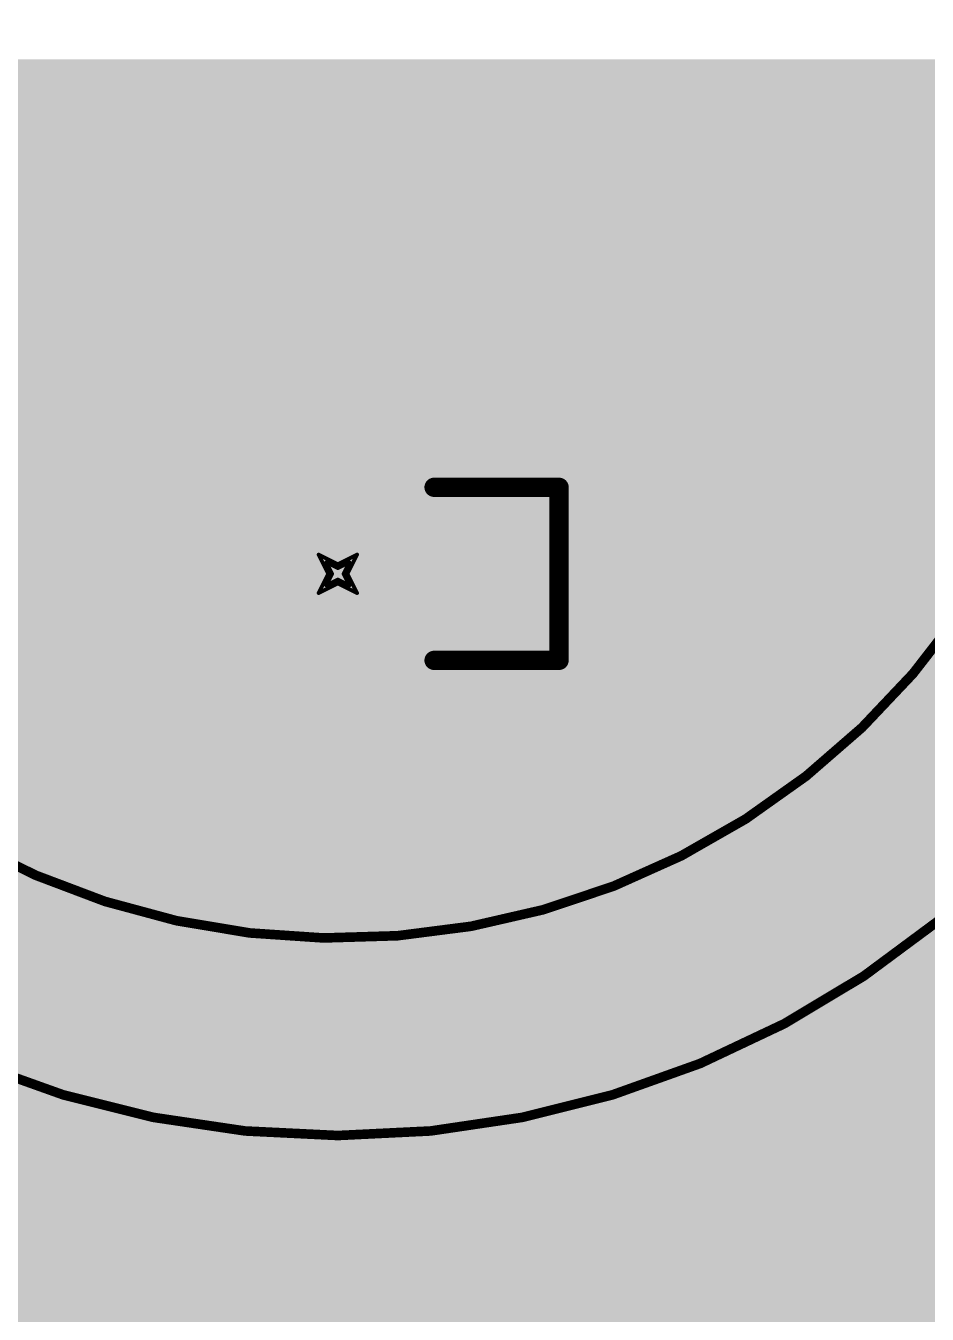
# Model space of a CAD drawing. Header units: inches. Extents: x 68 to 568, y 3 to 460.
# Drawn here: x 194.16 to 206.07, y 297.57 to 314.59 of the extents above; entities that cross this region are included whole.
import ezdxf

# ---------------------------------------------------------------- set-up
doc = ezdxf.new("R2010")
doc.units = ezdxf.units.IN
for name, color, linetype in [('Bottom Layer', 5, 'Continuous'), ('Bottom Solder', 6, 'Continuous'), ('Drill Drawing', 1, 'Continuous'), ('Layer 1', 16, 'Continuous'), ('Layer 2', 76, 'Continuous'), ('Multi-Layer', 9, 'Continuous'), ('Pad Holes', 156, 'Continuous'), ('Top Layer', 1, 'Continuous'), ('Top Overlay', 2, 'Continuous'), ('Top Paste', 8, 'Continuous'), ('Top Solder', 216, 'Continuous')]:
    doc.layers.add(name, color=color, linetype=linetype)

# ---------------------------------------------------------------- blocks, each defined once
blk = doc.blocks.new('TO_263_540')
at = {"layer": 'Top Layer'}
blk.add_hatch(color=1, dxfattribs=at).paths.add_polyline_path([(-5.715, 9.780000759999998), (5.715, 9.780000759999998), (5.715, 0.89000076), (-5.715, 0.89000076)])
at = {"layer": 'Top Paste'}
blk.add_hatch(color=8, dxfattribs=at).paths.add_polyline_path([(-5.715, 9.780000759999998), (5.715, 9.780000759999998), (5.715, 0.89000076), (-5.715, 0.89000076)])
at = {"layer": 'Top Solder'}
blk.add_hatch(color=216, dxfattribs=at).paths.add_polyline_path([(-5.8166, 9.88160076), (5.8166, 9.88160076), (5.8166, 0.78840076), (-5.8166, 0.78840076)])
blk = doc.blocks.new('KN151M45025_30A_607')
at = {"layer": 'Bottom Layer'}
h = blk.add_hatch(color=5, dxfattribs=at)
edge = h.paths.add_edge_path()
edge.add_arc((4.999989999999999, 0), 1.89999874, 0, 360)
at = {"layer": 'Bottom Solder'}
h = blk.add_hatch(color=6, dxfattribs=at)
edge = h.paths.add_edge_path()
edge.add_arc((4.999989999999999, 0), 1.94999864, 0, 360)
at = {"layer": 'Layer 1'}
h = blk.add_hatch(color=16, dxfattribs=at)
edge = h.paths.add_edge_path()
edge.add_arc((4.999989999999999, 0), 1.89999874, 0, 360)
at = {"layer": 'Layer 2'}
h = blk.add_hatch(color=76, dxfattribs=at)
edge = h.paths.add_edge_path()
edge.add_arc((4.999989999999999, 0), 1.89999874, 0, 360)
at = {"layer": 'Multi-Layer'}
h = blk.add_hatch(color=9, dxfattribs=at)
edge = h.paths.add_edge_path()
edge.add_arc((4.999989999999999, 0), 1.89999874, 0, 360)
at = {"layer": 'Pad Holes'}
h = blk.add_hatch(color=7, dxfattribs=at)
edge = h.paths.add_edge_path()
edge.add_arc((4.999989999999999, 0), 1.1500104, 0, 360)
at = {"layer": 'Top Layer'}
h = blk.add_hatch(color=1, dxfattribs=at)
edge = h.paths.add_edge_path()
edge.add_arc((4.999989999999999, 0), 1.89999874, 0, 360)
at = {"layer": 'Top Overlay'}
for points in [[(6.1000132, 6.600012199999999), (9.084513199999998, 9.584512199999999), (9.7830132, 8.8860122), (6.798513199999999, 5.901512199999999)], [(6.14299, 1.27), (3.85699, 1.27), (3.85699, 2.794), (6.14299, 2.794)]]:
    blk.add_hatch(color=2, dxfattribs=at).paths.add_polyline_path(points)
at = {"layer": 'Top Solder'}
h = blk.add_hatch(color=216, dxfattribs=at)
edge = h.paths.add_edge_path()
edge.add_arc((4.999989999999999, 0), 1.94999864, 0, 360)
at = {"layer": 'Top Overlay'}
for points in [[(12.419838, 0, 0.127, 0.127, 1), (-12.579858, 0, 0.127, 0.127, 1)], [(3.79349, 2.921, 0.127, 0.127, 1), (3.92049, 2.921, 0.127, 0.127, 1)], [(3.79349, 2.921, 0.127, 0.127, 1), (3.92049, 2.921, 0.127, 0.127, 1)], [(6.07949, 2.921, 0.127, 0.127, 1), (6.20649, 2.921, 0.127, 0.127, 1)], [(6.07949, 2.921, 0.127, 0.127, 1), (6.20649, 2.921, 0.127, 0.127, 1)], [(3.79349, 1.27, 0.127, 0.127, 1), (3.92049, 1.27, 0.127, 0.127, 1)], [(6.07949, 1.27, 0.127, 0.127, 1), (6.20649, 1.27, 0.127, 0.127, 1)], [(12.388088, 0, 0.0635, 0.0635, 1), (12.451588, 0, 0.0635, 0.0635, 1)]]:
    blk.add_lwpolyline(points, format="xyseb", close=True, dxfattribs=at)
for points in [[(0.04445762, 9.99744, 0.127, 0.127, -228.200389399901), (-0.13080492, 9.999979999999999, 0.127, 0.127, 0)], [(3.85699, 1.27, 0.254, 0.254, 0), (3.85699, 2.921, 0.254, 0.254, 0)], [(6.14299, 2.921, 0.254, 0.254, 0), (3.85699, 2.921, 0.254, 0.254, 0)], [(6.14299, 1.27, 0.254, 0.254, 0), (6.14299, 2.921, 0.254, 0.254, 0)]]:
    blk.add_lwpolyline(points, format="xyseb", dxfattribs=at)

msp = doc.modelspace()

# ---------------------------------------------------------------- hatches: boundary and pattern name
at = {"layer": 'Bottom Layer'}
msp.add_hatch(color=5, dxfattribs=at).paths.add_polyline_path([(193.802, 287.8328), (213.3346, 287.8328), (213.3346, 314.1472), (193.802, 314.1472)])
at = {"layer": 'Top Layer'}
for points in [[(194.33670048, 287.9344), (205.76670048, 287.9344), (205.76670048, 313.3851999999999), (194.33670048, 313.3851999999999)], [(194.33670048, 287.9344), (212.344, 287.9344), (212.344, 300.1264), (194.33670048, 300.1264)]]:
    msp.add_hatch(color=1, dxfattribs=at).paths.add_polyline_path(points)

# ---------------------------------------------------------------- linework, layer by layer
at = {"layer": 'Drill Drawing'}
for points in [[(198.0303888, 307.60584656, 0.0508, 0.0508, 0), (198.2843888, 307.47884656, 0.0508, 0.0508, 0)], [(198.0303888, 307.60584656, 0.0508, 0.0508, 0), (198.1573888, 307.35184656, 0.0508, 0.0508, 0)], [(198.2843888, 307.47884656, 0.0508, 0.0508, 0), (198.5383888, 307.60584656, 0.0508, 0.0508, 0)], [(198.4113888, 307.35184656, 0.0508, 0.0508, 0), (198.5383888, 307.60584656, 0.0508, 0.0508, 0)], [(198.1319888, 307.50424656, 0.0508, 0.0508, 0), (198.2843888, 307.42804656, 0.0508, 0.0508, 0)], [(198.1319888, 307.50424656, 0.0508, 0.0508, 0), (198.2081888, 307.35184656, 0.0508, 0.0508, 0)], [(198.2843888, 307.42804656, 0.0508, 0.0508, 0), (198.4367888, 307.50424656, 0.0508, 0.0508, 0)], [(198.3605888, 307.35184656, 0.0508, 0.0508, 0), (198.4367888, 307.50424656, 0.0508, 0.0508, 0)], [(198.0303888, 307.09784656, 0.0508, 0.0508, 0), (198.1573888, 307.35184656, 0.0508, 0.0508, 0)], [(198.0303888, 307.09784656, 0.0508, 0.0508, 0), (198.2843888, 307.2248465599999, 0.0508, 0.0508, 0)], [(198.1319888, 307.19944656, 0.0508, 0.0508, 0), (198.2081888, 307.35184656, 0.0508, 0.0508, 0)], [(198.1319888, 307.19944656, 0.0508, 0.0508, 0), (198.2843888, 307.27564656, 0.0508, 0.0508, 0)], [(198.2843888, 307.27564656, 0.0508, 0.0508, 0), (198.4367888, 307.19944656, 0.0508, 0.0508, 0)], [(198.2843888, 307.2248465599999, 0.0508, 0.0508, 0), (198.5383888, 307.09784656, 0.0508, 0.0508, 0)], [(198.3605888, 307.35184656, 0.0508, 0.0508, 0), (198.4367888, 307.19944656, 0.0508, 0.0508, 0)], [(198.4113888, 307.35184656, 0.0508, 0.0508, 0), (198.5383888, 307.09784656, 0.0508, 0.0508, 0)]]:
    msp.add_lwpolyline(points, format="xyseb", dxfattribs=at)
for points in [[(198.0176888, 307.60584656, 0.0254, 0.0254, 1), (198.0430888, 307.60584656, 0.0254, 0.0254, 1)], [(198.0176888, 307.60584656, 0.0254, 0.0254, 1), (198.0430888, 307.60584656, 0.0254, 0.0254, 1)], [(198.5256888, 307.60584656, 0.0254, 0.0254, 1), (198.5510888, 307.60584656, 0.0254, 0.0254, 1)], [(198.5256888, 307.60584656, 0.0254, 0.0254, 1), (198.5510888, 307.60584656, 0.0254, 0.0254, 1)], [(198.1192888, 307.50424656, 0.0254, 0.0254, 1), (198.1446888, 307.50424656, 0.0254, 0.0254, 1)], [(198.1192888, 307.50424656, 0.0254, 0.0254, 1), (198.1446888, 307.50424656, 0.0254, 0.0254, 1)], [(198.2716888, 307.47884656, 0.0254, 0.0254, 1), (198.2970888, 307.47884656, 0.0254, 0.0254, 1)], [(198.2716888, 307.47884656, 0.0254, 0.0254, 1), (198.2970888, 307.47884656, 0.0254, 0.0254, 1)], [(198.2716888, 307.42804656, 0.0254, 0.0254, 1), (198.2970888, 307.42804656, 0.0254, 0.0254, 1)], [(198.2716888, 307.42804656, 0.0254, 0.0254, 1), (198.2970888, 307.42804656, 0.0254, 0.0254, 1)], [(198.4240888, 307.50424656, 0.0254, 0.0254, 1), (198.4494888, 307.50424656, 0.0254, 0.0254, 1)], [(198.4240888, 307.50424656, 0.0254, 0.0254, 1), (198.4494888, 307.50424656, 0.0254, 0.0254, 1)], [(198.1192888, 307.19944656, 0.0254, 0.0254, 1), (198.1446888, 307.19944656, 0.0254, 0.0254, 1)], [(198.1192888, 307.19944656, 0.0254, 0.0254, 1), (198.1446888, 307.19944656, 0.0254, 0.0254, 1)], [(198.1446888, 307.35184656, 0.0254, 0.0254, 1), (198.1700888, 307.35184656, 0.0254, 0.0254, 1)], [(198.1446888, 307.35184656, 0.0254, 0.0254, 1), (198.1700888, 307.35184656, 0.0254, 0.0254, 1)], [(198.1954888, 307.35184656, 0.0254, 0.0254, 1), (198.2208888, 307.35184656, 0.0254, 0.0254, 1)], [(198.1954888, 307.35184656, 0.0254, 0.0254, 1), (198.2208888, 307.35184656, 0.0254, 0.0254, 1)], [(198.2716888, 307.27564656, 0.0254, 0.0254, 1), (198.2970888, 307.27564656, 0.0254, 0.0254, 1)], [(198.2716888, 307.27564656, 0.0254, 0.0254, 1), (198.2970888, 307.27564656, 0.0254, 0.0254, 1)], [(198.2716888, 307.2248465599999, 0.0254, 0.0254, 1), (198.2970888, 307.2248465599999, 0.0254, 0.0254, 1)], [(198.2716888, 307.2248465599999, 0.0254, 0.0254, 1), (198.2970888, 307.2248465599999, 0.0254, 0.0254, 1)], [(198.3478888, 307.35184656, 0.0254, 0.0254, 1), (198.3732888, 307.35184656, 0.0254, 0.0254, 1)], [(198.3478888, 307.35184656, 0.0254, 0.0254, 1), (198.3732888, 307.35184656, 0.0254, 0.0254, 1)], [(198.3986888, 307.35184656, 0.0254, 0.0254, 1), (198.4240888, 307.35184656, 0.0254, 0.0254, 1)], [(198.3986888, 307.35184656, 0.0254, 0.0254, 1), (198.4240888, 307.35184656, 0.0254, 0.0254, 1)], [(198.4240888, 307.19944656, 0.0254, 0.0254, 1), (198.4494888, 307.19944656, 0.0254, 0.0254, 1)], [(198.4240888, 307.19944656, 0.0254, 0.0254, 1), (198.4494888, 307.19944656, 0.0254, 0.0254, 1)], [(198.0176888, 307.09784656, 0.0254, 0.0254, 1), (198.0430888, 307.09784656, 0.0254, 0.0254, 1)], [(198.0176888, 307.09784656, 0.0254, 0.0254, 1), (198.0430888, 307.09784656, 0.0254, 0.0254, 1)], [(198.5256888, 307.09784656, 0.0254, 0.0254, 1), (198.5510888, 307.09784656, 0.0254, 0.0254, 1)], [(198.5256888, 307.09784656, 0.0254, 0.0254, 1), (198.5510888, 307.09784656, 0.0254, 0.0254, 1)]]:
    msp.add_lwpolyline(points, format="xyseb", close=True, dxfattribs=at)

# ---------------------------------------------------------------- block references
at = {"rotation": 270}
msp.add_blockref('KN151M45025_30A_607', (198.2843888, 312.35183656), dxfattribs=at)
msp.add_blockref('TO_263_540', (200.05170048, 288.41485624))

doc.saveas('drawing.dxf')
